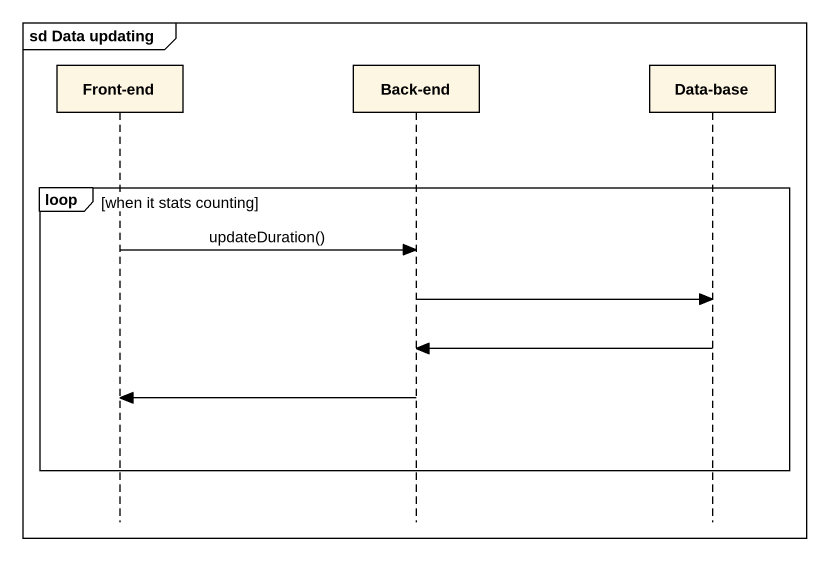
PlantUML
@startuml
mainframe sd Data updating
hide footbox
participant "Front-end" as Front_end
participant "Back-end" as Back_end
participant "Data-base" as Data_base

loop when it stats counting
  Front_end -> Back_end : updateDuration()
  Back_end -> Data_base
  Data_base -> Back_end
  Back_end -> Front_end
end
@enduml
